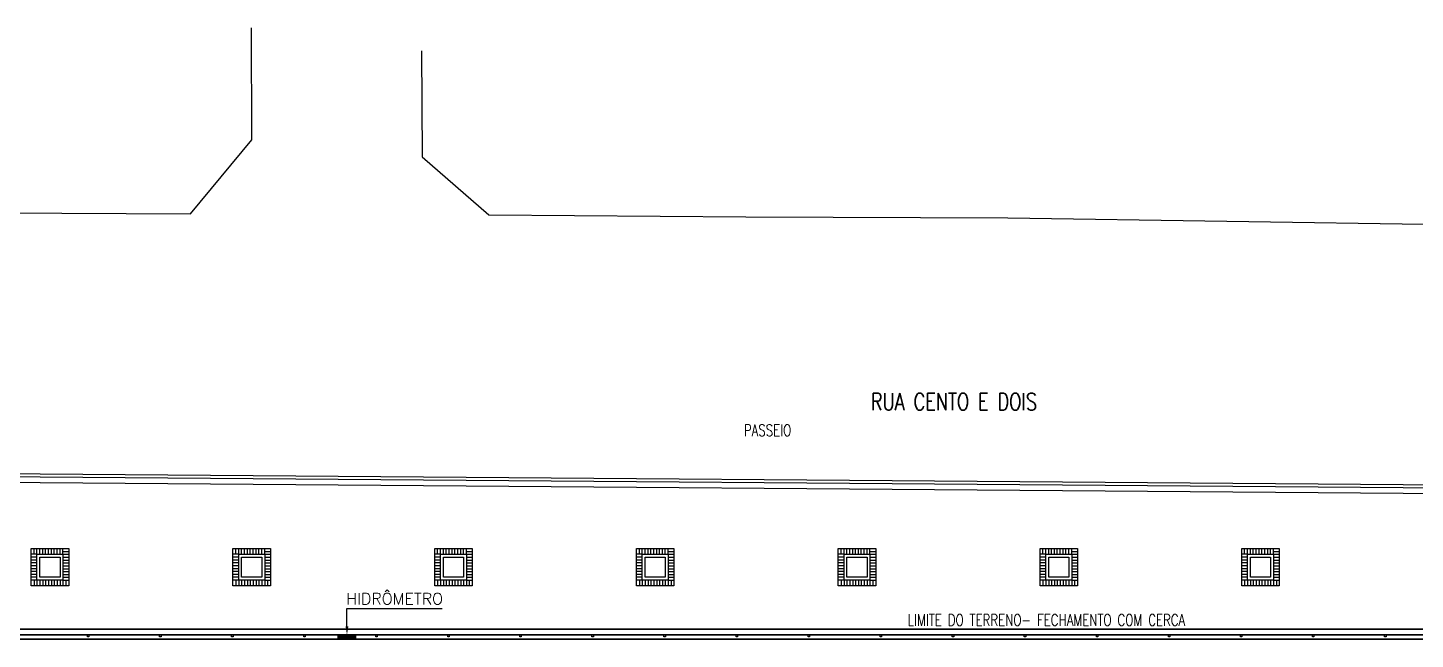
# Model space of a CAD drawing. Header units: inches. Extents: x 542787 to 543192, y 9574025 to 9574373.
# Drawn here: x 543030.59 to 543078.73, y 9574139.4 to 9574160.62 of the extents above; entities that cross this region are included whole.
import ezdxf
from ezdxf.enums import TextEntityAlignment as Align

# ---------------------------------------------------------------- set-up
doc = ezdxf.new("R2010")
doc.units = ezdxf.units.IN
doc.header["$MEASUREMENT"] = 0
doc.linetypes.add('CONTINUO', pattern=[0])
doc.layers.add('I-ARQ', color=8, linetype='Continuous')
doc.layers.add('I-NORMO_ARQ', color=8, linetype='Continuous')
doc.styles.add('ROMANS', font='romans.shx', dxfattribs={"height": 0.025})

# ---------------------------------------------------------------- blocks, each defined once
blk = doc.blocks.new('MARACANAÚ')
at = {"layer": 'I-ARQ'}
for p, q in [((543199.42, 9574190.992), (543199.42, 9574064.273)), ((543199.42, 9574064.19), (543199.42, 9574190.992)), ((543199.62, 9574191.198), (543199.62, 9574064.19)), ((543199.62, 9574191.198), (543199.62, 9574064.19)), ((543199.62, 9574064.19), (543199.62, 9574191.198)), ((543199.77, 9574191.053), (543199.77, 9574064.19)), ((543199.77, 9574064.19), (543199.77, 9574191.053)), ((543193.827, 9574053.553), (543194.429, 9574129.676)), ((543193.926, 9574053.469), (543194.529, 9574129.664)), ((543194.125, 9574053.301), (543194.728, 9574129.64)), ((543199.62, 9574125.474), (543199.62, 9574125.524)), ((543199.62, 9574125.524), (543199.68, 9574125.524)), ((543199.68, 9574125.474), (543199.62, 9574125.474)), ((543199.68, 9574125.524), (543199.68, 9574125.474)), ((543199.62, 9574122.974), (543199.62, 9574123.024)), ((543199.62, 9574123.024), (543199.68, 9574123.024)), ((543199.68, 9574122.974), (543199.62, 9574122.974)), ((543199.68, 9574123.024), (543199.68, 9574122.974)), ((543196.62, 9574120.52), (543196.62, 9574121.82)), ((543196.62, 9574121.82), (543197.92, 9574121.82)), ((543196.82, 9574121.62), (543196.62, 9574121.62)), ((543196.82, 9574121.62), (543196.62, 9574121.62)), ((543196.82, 9574121.52), (543196.62, 9574121.52)), ((543196.72, 9574121.62), (543196.72, 9574121.82)), ((543196.82, 9574121.62), (543196.82, 9574121.82)), ((543196.82, 9574121.62), (543196.82, 9574121.82)), ((543196.82, 9574120.72), (543196.82, 9574121.62)), ((543196.82, 9574121.62), (543197.72, 9574121.62)), ((543196.92, 9574121.62), (543196.92, 9574121.82)), ((543196.92, 9574120.82), (543196.92, 9574121.52)), ((543196.92, 9574121.52), (543197.62, 9574121.52)), ((543197.02, 9574121.62), (543197.02, 9574121.82)), ((543197.12, 9574121.62), (543197.12, 9574121.82)), ((543197.22, 9574121.62), (543197.22, 9574121.82)), ((543197.32, 9574121.62), (543197.32, 9574121.82)), ((543197.42, 9574121.62), (543197.42, 9574121.82)), ((543197.52, 9574121.62), (543197.52, 9574121.82)), ((543197.62, 9574121.62), (543197.62, 9574121.82)), ((543197.62, 9574121.52), (543197.62, 9574120.82)), ((543197.72, 9574121.62), (543197.72, 9574121.82)), ((543197.72, 9574121.62), (543197.72, 9574121.82)), ((543197.72, 9574121.72), (543197.92, 9574121.72)), ((543197.72, 9574121.62), (543197.92, 9574121.62)), ((543197.72, 9574121.62), (543197.92, 9574121.62)), ((543197.72, 9574121.62), (543197.72, 9574120.72)), ((543197.72, 9574121.52), (543197.92, 9574121.52)), ((543197.92, 9574121.82), (543197.92, 9574120.52)), ((543196.82, 9574121.42), (543196.62, 9574121.42)), ((543196.82, 9574121.32), (543196.62, 9574121.32)), ((543196.82, 9574121.22), (543196.62, 9574121.22)), ((543196.82, 9574121.12), (543196.62, 9574121.12)), ((543197.72, 9574121.42), (543197.92, 9574121.42)), ((543197.72, 9574121.32), (543197.92, 9574121.32)), ((543197.72, 9574121.22), (543197.92, 9574121.22)), ((543197.72, 9574121.12), (543197.92, 9574121.12)), ((543196.82, 9574121.02), (543196.62, 9574121.02)), ((543196.82, 9574120.92), (543196.62, 9574120.92)), ((543196.82, 9574120.82), (543196.62, 9574120.82)), ((543196.82, 9574120.72), (543196.62, 9574120.72)), ((543196.82, 9574120.72), (543196.62, 9574120.72)), ((543196.82, 9574120.62), (543196.62, 9574120.62)), ((543196.82, 9574120.72), (543196.82, 9574120.52)), ((543196.82, 9574120.72), (543196.82, 9574120.52)), ((543197.72, 9574120.72), (543196.82, 9574120.72)), ((543197.62, 9574120.82), (543196.92, 9574120.82)), ((543196.92, 9574120.72), (543196.92, 9574120.52)), ((543197.02, 9574120.72), (543197.02, 9574120.52)), ((543197.12, 9574120.72), (543197.12, 9574120.52)), ((543197.22, 9574120.72), (543197.22, 9574120.52)), ((543197.32, 9574120.72), (543197.32, 9574120.52)), ((543197.42, 9574120.72), (543197.42, 9574120.52)), ((543197.52, 9574120.72), (543197.52, 9574120.52)), ((543197.62, 9574120.72), (543197.62, 9574120.52)), ((543197.72, 9574121.02), (543197.92, 9574121.02)), ((543197.72, 9574120.92), (543197.92, 9574120.92)), ((543197.72, 9574120.82), (543197.92, 9574120.82)), ((543197.72, 9574120.72), (543197.92, 9574120.72)), ((543197.72, 9574120.72), (543197.92, 9574120.72)), ((543197.72, 9574120.72), (543197.72, 9574120.52)), ((543197.72, 9574120.72), (543197.72, 9574120.52)), ((543197.72, 9574120.62), (543197.92, 9574120.62)), ((543197.92, 9574120.52), (543196.62, 9574120.52)), ((543199.62, 9574120.474), (543199.62, 9574120.524)), ((543199.62, 9574120.524), (543199.68, 9574120.524)), ((543199.68, 9574120.474), (543199.62, 9574120.474)), ((543199.68, 9574120.524), (543199.68, 9574120.474)), ((543199.62, 9574117.974), (543199.62, 9574118.024)), ((543199.62, 9574118.024), (543199.68, 9574118.024)), ((543199.68, 9574117.974), (543199.62, 9574117.974)), ((543199.68, 9574118.024), (543199.68, 9574117.974)), ((543199.62, 9574115.474), (543199.62, 9574115.524)), ((543199.62, 9574115.524), (543199.68, 9574115.524)), ((543199.68, 9574115.474), (543199.62, 9574115.474)), ((543199.68, 9574115.524), (543199.68, 9574115.474)), ((543196.62, 9574113.52), (543196.62, 9574114.82)), ((543196.62, 9574114.82), (543197.92, 9574114.82)), ((543196.72, 9574114.62), (543196.72, 9574114.82)), ((543196.82, 9574114.62), (543196.82, 9574114.82)), ((543196.82, 9574114.62), (543196.82, 9574114.82)), ((543196.92, 9574114.62), (543196.92, 9574114.82)), ((543197.02, 9574114.62), (543197.02, 9574114.82)), ((543197.12, 9574114.62), (543197.12, 9574114.82)), ((543197.22, 9574114.62), (543197.22, 9574114.82)), ((543197.32, 9574114.62), (543197.32, 9574114.82)), ((543197.42, 9574114.62), (543197.42, 9574114.82)), ((543197.52, 9574114.62), (543197.52, 9574114.82)), ((543197.62, 9574114.62), (543197.62, 9574114.82)), ((543197.72, 9574114.62), (543197.72, 9574114.82)), ((543197.72, 9574114.62), (543197.72, 9574114.82)), ((543197.92, 9574114.82), (543197.92, 9574113.52)), ((543196.82, 9574114.62), (543196.62, 9574114.62)), ((543196.82, 9574114.62), (543196.62, 9574114.62)), ((543196.82, 9574114.52), (543196.62, 9574114.52)), ((543196.82, 9574114.42), (543196.62, 9574114.42)), ((543196.82, 9574114.32), (543196.62, 9574114.32)), ((543196.82, 9574113.72), (543196.82, 9574114.62)), ((543196.82, 9574114.62), (543197.72, 9574114.62)), ((543196.92, 9574113.82), (543196.92, 9574114.52)), ((543196.92, 9574114.52), (543197.62, 9574114.52)), ((543197.62, 9574114.52), (543197.62, 9574113.82)), ((543197.72, 9574114.72), (543197.92, 9574114.72)), ((543197.72, 9574114.62), (543197.92, 9574114.62)), ((543197.72, 9574114.62), (543197.92, 9574114.62)), ((543197.72, 9574114.62), (543197.72, 9574113.72)), ((543197.72, 9574114.52), (543197.92, 9574114.52)), ((543197.72, 9574114.42), (543197.92, 9574114.42)), ((543197.72, 9574114.32), (543197.92, 9574114.32)), ((543196.82, 9574114.22), (543196.62, 9574114.22)), ((543196.82, 9574114.12), (543196.62, 9574114.12)), ((543196.82, 9574114.02), (543196.62, 9574114.02)), ((543196.82, 9574113.92), (543196.62, 9574113.92)), ((543196.82, 9574113.82), (543196.62, 9574113.82)), ((543197.62, 9574113.82), (543196.92, 9574113.82)), ((543197.72, 9574114.22), (543197.92, 9574114.22)), ((543197.72, 9574114.12), (543197.92, 9574114.12)), ((543197.72, 9574114.02), (543197.92, 9574114.02)), ((543197.72, 9574113.92), (543197.92, 9574113.92)), ((543197.72, 9574113.82), (543197.92, 9574113.82)), ((543196.82, 9574113.72), (543196.62, 9574113.72)), ((543196.82, 9574113.72), (543196.62, 9574113.72)), ((543196.82, 9574113.62), (543196.62, 9574113.62)), ((543197.92, 9574113.52), (543196.62, 9574113.52)), ((543196.82, 9574113.72), (543196.82, 9574113.52)), ((543196.82, 9574113.72), (543196.82, 9574113.52)), ((543197.72, 9574113.72), (543196.82, 9574113.72)), ((543196.92, 9574113.72), (543196.92, 9574113.52)), ((543197.02, 9574113.72), (543197.02, 9574113.52)), ((543197.12, 9574113.72), (543197.12, 9574113.52)), ((543197.22, 9574113.72), (543197.22, 9574113.52)), ((543197.32, 9574113.72), (543197.32, 9574113.52)), ((543197.42, 9574113.72), (543197.42, 9574113.52)), ((543197.52, 9574113.72), (543197.52, 9574113.52)), ((543197.62, 9574113.72), (543197.62, 9574113.52)), ((543197.72, 9574113.72), (543197.92, 9574113.72)), ((543197.72, 9574113.72), (543197.92, 9574113.72)), ((543197.72, 9574113.72), (543197.72, 9574113.52)), ((543197.72, 9574113.72), (543197.72, 9574113.52)), ((543197.72, 9574113.62), (543197.92, 9574113.62)), ((543199.62, 9574112.974), (543199.62, 9574113.024)), ((543199.62, 9574113.024), (543199.68, 9574113.024)), ((543199.68, 9574112.974), (543199.62, 9574112.974)), ((543199.68, 9574113.024), (543199.68, 9574112.974)), ((543199.62, 9574110.474), (543199.62, 9574110.524)), ((543199.62, 9574110.524), (543199.68, 9574110.524)), ((543199.68, 9574110.474), (543199.62, 9574110.474)), ((543199.68, 9574110.524), (543199.68, 9574110.474)), ((543196.62, 9574106.52), (543196.62, 9574107.82)), ((543196.62, 9574107.82), (543197.92, 9574107.82)), ((543196.82, 9574107.62), (543196.62, 9574107.62)), ((543196.82, 9574107.62), (543196.62, 9574107.62)), ((543196.72, 9574107.62), (543196.72, 9574107.82)), ((543196.82, 9574107.62), (543196.82, 9574107.82)), ((543196.82, 9574107.62), (543196.82, 9574107.82)), ((543196.82, 9574106.72), (543196.82, 9574107.62)), ((543196.82, 9574107.62), (543197.72, 9574107.62)), ((543196.92, 9574107.62), (543196.92, 9574107.82)), ((543197.02, 9574107.62), (543197.02, 9574107.82)), ((543197.12, 9574107.62), (543197.12, 9574107.82)), ((543197.22, 9574107.62), (543197.22, 9574107.82)), ((543197.32, 9574107.62), (543197.32, 9574107.82)), ((543197.42, 9574107.62), (543197.42, 9574107.82)), ((543197.52, 9574107.62), (543197.52, 9574107.82)), ((543197.62, 9574107.62), (543197.62, 9574107.82)), ((543197.72, 9574107.62), (543197.72, 9574107.82)), ((543197.72, 9574107.62), (543197.72, 9574107.82)), ((543197.72, 9574107.72), (543197.92, 9574107.72)), ((543197.72, 9574107.62), (543197.92, 9574107.62)), ((543197.72, 9574107.62), (543197.92, 9574107.62)), ((543197.72, 9574107.62), (543197.72, 9574106.72)), ((543197.92, 9574107.82), (543197.92, 9574106.52)), ((543199.62, 9574107.974), (543199.62, 9574108.024)), ((543199.62, 9574108.024), (543199.68, 9574108.024)), ((543199.68, 9574107.974), (543199.62, 9574107.974)), ((543199.68, 9574108.024), (543199.68, 9574107.974)), ((543196.82, 9574107.52), (543196.62, 9574107.52)), ((543196.82, 9574107.42), (543196.62, 9574107.42)), ((543196.82, 9574107.32), (543196.62, 9574107.32)), ((543196.82, 9574107.22), (543196.62, 9574107.22)), ((543196.82, 9574107.12), (543196.62, 9574107.12)), ((543196.92, 9574106.82), (543196.92, 9574107.52)), ((543196.92, 9574107.52), (543197.62, 9574107.52)), ((543197.62, 9574107.52), (543197.62, 9574106.82)), ((543197.72, 9574107.52), (543197.92, 9574107.52)), ((543197.72, 9574107.42), (543197.92, 9574107.42)), ((543197.72, 9574107.32), (543197.92, 9574107.32)), ((543197.72, 9574107.22), (543197.92, 9574107.22)), ((543197.72, 9574107.12), (543197.92, 9574107.12)), ((543196.82, 9574107.02), (543196.62, 9574107.02)), ((543196.82, 9574106.92), (543196.62, 9574106.92)), ((543196.82, 9574106.82), (543196.62, 9574106.82)), ((543196.82, 9574106.72), (543196.62, 9574106.72)), ((543196.82, 9574106.72), (543196.62, 9574106.72)), ((543196.82, 9574106.62), (543196.62, 9574106.62)), ((543196.82, 9574106.72), (543196.82, 9574106.52)), ((543196.82, 9574106.72), (543196.82, 9574106.52)), ((543197.72, 9574106.72), (543196.82, 9574106.72)), ((543197.62, 9574106.82), (543196.92, 9574106.82)), ((543196.92, 9574106.72), (543196.92, 9574106.52)), ((543197.02, 9574106.72), (543197.02, 9574106.52)), ((543197.12, 9574106.72), (543197.12, 9574106.52)), ((543197.22, 9574106.72), (543197.22, 9574106.52)), ((543197.32, 9574106.72), (543197.32, 9574106.52)), ((543197.42, 9574106.72), (543197.42, 9574106.52)), ((543197.52, 9574106.72), (543197.52, 9574106.52)), ((543197.62, 9574106.72), (543197.62, 9574106.52)), ((543197.72, 9574107.02), (543197.92, 9574107.02)), ((543197.72, 9574106.92), (543197.92, 9574106.92)), ((543197.72, 9574106.82), (543197.92, 9574106.82)), ((543197.72, 9574106.72), (543197.92, 9574106.72)), ((543197.72, 9574106.72), (543197.92, 9574106.72)), ((543197.72, 9574106.72), (543197.72, 9574106.52)), ((543197.72, 9574106.72), (543197.72, 9574106.52)), ((543197.72, 9574106.62), (543197.92, 9574106.62)), ((543197.92, 9574106.52), (543196.62, 9574106.52)), ((543199.62, 9574105.474), (543199.62, 9574105.524)), ((543199.62, 9574105.524), (543199.68, 9574105.524)), ((543199.68, 9574105.474), (543199.62, 9574105.474)), ((543199.68, 9574105.524), (543199.68, 9574105.474)), ((543199.62, 9574102.974), (543199.62, 9574103.024)), ((543199.62, 9574103.024), (543199.68, 9574103.024)), ((543199.68, 9574102.974), (543199.62, 9574102.974)), ((543199.68, 9574103.024), (543199.68, 9574102.974)), ((543196.62, 9574099.52), (543196.62, 9574100.82)), ((543196.62, 9574100.82), (543197.92, 9574100.82)), ((543196.72, 9574100.62), (543196.72, 9574100.82)), ((543196.82, 9574100.62), (543196.82, 9574100.82)), ((543196.82, 9574100.62), (543196.82, 9574100.82)), ((543196.92, 9574100.62), (543196.92, 9574100.82)), ((543197.02, 9574100.62), (543197.02, 9574100.82)), ((543197.12, 9574100.62), (543197.12, 9574100.82)), ((543197.22, 9574100.62), (543197.22, 9574100.82)), ((543197.32, 9574100.62), (543197.32, 9574100.82)), ((543197.42, 9574100.62), (543197.42, 9574100.82)), ((543197.52, 9574100.62), (543197.52, 9574100.82)), ((543197.62, 9574100.62), (543197.62, 9574100.82)), ((543197.72, 9574100.62), (543197.72, 9574100.82)), ((543197.72, 9574100.62), (543197.72, 9574100.82)), ((543197.92, 9574100.82), (543197.92, 9574099.52)), ((543196.82, 9574100.62), (543196.62, 9574100.62)), ((543196.82, 9574100.62), (543196.62, 9574100.62)), ((543196.82, 9574100.52), (543196.62, 9574100.52)), ((543196.82, 9574100.42), (543196.62, 9574100.42)), ((543196.82, 9574099.72), (543196.82, 9574100.62)), ((543196.82, 9574100.62), (543197.72, 9574100.62)), ((543196.92, 9574099.82), (543196.92, 9574100.52)), ((543196.92, 9574100.52), (543197.62, 9574100.52)), ((543197.62, 9574100.52), (543197.62, 9574099.82)), ((543197.72, 9574100.72), (543197.92, 9574100.72)), ((543197.72, 9574100.62), (543197.92, 9574100.62)), ((543197.72, 9574100.62), (543197.92, 9574100.62)), ((543197.72, 9574100.62), (543197.72, 9574099.72)), ((543197.72, 9574100.52), (543197.92, 9574100.52)), ((543197.72, 9574100.42), (543197.92, 9574100.42)), ((543199.62, 9574100.474), (543199.62, 9574100.524)), ((543199.62, 9574100.524), (543199.68, 9574100.524)), ((543199.68, 9574100.474), (543199.62, 9574100.474)), ((543199.68, 9574100.524), (543199.68, 9574100.474)), ((543196.82, 9574100.32), (543196.62, 9574100.32)), ((543196.82, 9574100.22), (543196.62, 9574100.22)), ((543196.82, 9574100.12), (543196.62, 9574100.12)), ((543196.82, 9574100.02), (543196.62, 9574100.02)), ((543196.82, 9574099.92), (543196.62, 9574099.92)), ((543197.72, 9574100.32), (543197.92, 9574100.32)), ((543197.72, 9574100.22), (543197.92, 9574100.22)), ((543197.72, 9574100.12), (543197.92, 9574100.12)), ((543197.72, 9574100.02), (543197.92, 9574100.02)), ((543197.72, 9574099.92), (543197.92, 9574099.92)), ((543196.82, 9574099.82), (543196.62, 9574099.82)), ((543196.82, 9574099.72), (543196.62, 9574099.72)), ((543196.82, 9574099.72), (543196.62, 9574099.72)), ((543196.82, 9574099.62), (543196.62, 9574099.62)), ((543197.92, 9574099.52), (543196.62, 9574099.52)), ((543196.82, 9574099.72), (543196.82, 9574099.52)), ((543196.82, 9574099.72), (543196.82, 9574099.52)), ((543197.72, 9574099.72), (543196.82, 9574099.72)), ((543197.62, 9574099.82), (543196.92, 9574099.82)), ((543196.92, 9574099.72), (543196.92, 9574099.52)), ((543197.02, 9574099.72), (543197.02, 9574099.52)), ((543197.12, 9574099.72), (543197.12, 9574099.52)), ((543197.22, 9574099.72), (543197.22, 9574099.52)), ((543197.32, 9574099.72), (543197.32, 9574099.52)), ((543197.42, 9574099.72), (543197.42, 9574099.52)), ((543197.52, 9574099.72), (543197.52, 9574099.52)), ((543197.62, 9574099.72), (543197.62, 9574099.52)), ((543197.72, 9574099.82), (543197.92, 9574099.82)), ((543197.72, 9574099.72), (543197.92, 9574099.72)), ((543197.72, 9574099.72), (543197.92, 9574099.72)), ((543197.72, 9574099.72), (543197.72, 9574099.52)), ((543197.72, 9574099.72), (543197.72, 9574099.52)), ((543197.72, 9574099.62), (543197.92, 9574099.62)), ((543199.62, 9574097.974), (543199.62, 9574098.024)), ((543199.62, 9574098.024), (543199.68, 9574098.024)), ((543199.68, 9574097.974), (543199.62, 9574097.974)), ((543199.68, 9574098.024), (543199.68, 9574097.974)), ((543199.62, 9574095.474), (543199.62, 9574095.524)), ((543199.62, 9574095.524), (543199.68, 9574095.524)), ((543199.68, 9574095.524), (543199.68, 9574095.474)), ((543199.68, 9574095.474), (543199.62, 9574095.474)), ((543196.62, 9574092.52), (543196.62, 9574093.82)), ((543196.62, 9574093.82), (543197.92, 9574093.82)), ((543196.82, 9574093.62), (543196.62, 9574093.62)), ((543196.82, 9574093.62), (543196.62, 9574093.62)), ((543196.72, 9574093.62), (543196.72, 9574093.82)), ((543196.82, 9574093.62), (543196.82, 9574093.82)), ((543196.82, 9574093.62), (543196.82, 9574093.82)), ((543196.82, 9574092.72), (543196.82, 9574093.62)), ((543196.82, 9574093.62), (543197.72, 9574093.62)), ((543196.92, 9574093.62), (543196.92, 9574093.82)), ((543197.02, 9574093.62), (543197.02, 9574093.82)), ((543197.12, 9574093.62), (543197.12, 9574093.82)), ((543197.22, 9574093.62), (543197.22, 9574093.82)), ((543197.32, 9574093.62), (543197.32, 9574093.82)), ((543197.42, 9574093.62), (543197.42, 9574093.82)), ((543197.52, 9574093.62), (543197.52, 9574093.82)), ((543197.62, 9574093.62), (543197.62, 9574093.82)), ((543197.72, 9574093.62), (543197.72, 9574093.82)), ((543197.72, 9574093.62), (543197.72, 9574093.82)), ((543197.72, 9574093.72), (543197.92, 9574093.72)), ((543197.72, 9574093.62), (543197.92, 9574093.62)), ((543197.72, 9574093.62), (543197.92, 9574093.62)), ((543197.72, 9574093.62), (543197.72, 9574092.72)), ((543197.92, 9574093.82), (543197.92, 9574092.52)), ((543196.82, 9574093.52), (543196.62, 9574093.52)), ((543196.82, 9574093.42), (543196.62, 9574093.42)), ((543196.82, 9574093.32), (543196.62, 9574093.32)), ((543196.82, 9574093.22), (543196.62, 9574093.22)), ((543196.82, 9574093.12), (543196.62, 9574093.12)), ((543196.92, 9574092.82), (543196.92, 9574093.52)), ((543196.92, 9574093.52), (543197.62, 9574093.52)), ((543197.62, 9574093.52), (543197.62, 9574092.82)), ((543197.72, 9574093.52), (543197.92, 9574093.52)), ((543197.72, 9574093.42), (543197.92, 9574093.42)), ((543197.72, 9574093.32), (543197.92, 9574093.32)), ((543197.72, 9574093.22), (543197.92, 9574093.22)), ((543197.72, 9574093.12), (543197.92, 9574093.12)), ((543196.82, 9574093.02), (543196.62, 9574093.02)), ((543196.82, 9574092.92), (543196.62, 9574092.92)), ((543196.82, 9574092.82), (543196.62, 9574092.82)), ((543196.82, 9574092.72), (543196.62, 9574092.72)), ((543196.82, 9574092.72), (543196.62, 9574092.72)), ((543196.82, 9574092.72), (543196.82, 9574092.52)), ((543196.82, 9574092.72), (543196.82, 9574092.52)), ((543197.72, 9574092.72), (543196.82, 9574092.72)), ((543197.62, 9574092.82), (543196.92, 9574092.82)), ((543196.92, 9574092.72), (543196.92, 9574092.52)), ((543197.02, 9574092.72), (543197.02, 9574092.52)), ((543197.12, 9574092.72), (543197.12, 9574092.52)), ((543197.22, 9574092.72), (543197.22, 9574092.52)), ((543197.32, 9574092.72), (543197.32, 9574092.52)), ((543197.42, 9574092.72), (543197.42, 9574092.52)), ((543197.52, 9574092.72), (543197.52, 9574092.52)), ((543197.62, 9574092.72), (543197.62, 9574092.52)), ((543197.72, 9574093.02), (543197.92, 9574093.02)), ((543197.72, 9574092.92), (543197.92, 9574092.92)), ((543197.72, 9574092.82), (543197.92, 9574092.82)), ((543197.72, 9574092.72), (543197.92, 9574092.72)), ((543197.72, 9574092.72), (543197.92, 9574092.72)), ((543197.72, 9574092.72), (543197.72, 9574092.52)), ((543197.72, 9574092.72), (543197.72, 9574092.52)), ((543198.705, 9574089.475), (543198.705, 9574092.776)), ((543199.62, 9574092.974), (543199.62, 9574093.024)), ((543199.62, 9574093.024), (543199.68, 9574093.024)), ((543199.68, 9574092.974), (543199.62, 9574092.974)), ((543199.68, 9574093.024), (543199.68, 9574092.974)), ((543196.82, 9574092.62), (543196.62, 9574092.62)), ((543197.92, 9574092.52), (543196.62, 9574092.52)), ((543197.72, 9574092.62), (543197.92, 9574092.62)), ((543199.62, 9574090.474), (543199.62, 9574090.524)), ((543199.62, 9574090.524), (543199.68, 9574090.524)), ((543199.68, 9574090.474), (543199.62, 9574090.474)), ((543199.68, 9574090.524), (543199.68, 9574090.474)), ((543199.62, 9574089.775), (543199.77, 9574089.775)), ((543199.62, 9574089.175), (543199.62, 9574089.775)), ((543199.62, 9574089.769), (543199.626, 9574089.775)), ((543199.62, 9574089.74), (543199.654, 9574089.775)), ((543199.62, 9574089.712), (543199.682, 9574089.775)), ((543199.62, 9574089.684), (543199.711, 9574089.775)), ((543199.62, 9574089.655), (543199.739, 9574089.775)), ((543199.62, 9574089.627), (543199.767, 9574089.775)), ((543199.62, 9574089.599), (543199.77, 9574089.749)), ((543199.77, 9574089.775), (543199.77, 9574089.175)), ((543199.32, 9574089.475), (543198.705, 9574089.475)), ((543199.62, 9574089.571), (543199.77, 9574089.721)), ((543199.62, 9574089.542), (543199.77, 9574089.692)), ((543199.62, 9574089.514), (543199.77, 9574089.664)), ((543199.62, 9574089.486), (543199.77, 9574089.636)), ((543199.62, 9574089.457), (543199.77, 9574089.607)), ((543199.62, 9574089.429), (543199.77, 9574089.579)), ((543199.62, 9574089.401), (543199.77, 9574089.551)), ((543199.62, 9574089.373), (543199.77, 9574089.523)), ((543199.62, 9574089.344), (543199.77, 9574089.494)), ((543199.62, 9574089.316), (543199.77, 9574089.466)), ((543199.62, 9574089.288), (543199.77, 9574089.438)), ((543199.62, 9574089.259), (543199.77, 9574089.409)), ((543199.62, 9574089.231), (543199.77, 9574089.381)), ((543199.62, 9574089.203), (543199.77, 9574089.353)), ((543199.62, 9574089.175), (543199.77, 9574089.325)), ((543199.648, 9574089.175), (543199.77, 9574089.296)), ((543199.676, 9574089.175), (543199.77, 9574089.268)), ((543199.77, 9574089.175), (543199.62, 9574089.175)), ((543199.705, 9574089.175), (543199.77, 9574089.24)), ((543199.733, 9574089.175), (543199.77, 9574089.211)), ((543199.761, 9574089.175), (543199.77, 9574089.183)), ((543199.62, 9574087.974), (543199.62, 9574088.024)), ((543199.62, 9574088.024), (543199.68, 9574088.024)), ((543199.68, 9574087.974), (543199.62, 9574087.974)), ((543199.68, 9574088.024), (543199.68, 9574087.974)), ((543196.62, 9574085.52), (543196.62, 9574086.82)), ((543196.62, 9574086.82), (543197.92, 9574086.82)), ((543196.82, 9574086.62), (543196.62, 9574086.62)), ((543196.82, 9574086.62), (543196.62, 9574086.62)), ((543196.82, 9574086.52), (543196.62, 9574086.52)), ((543196.82, 9574086.42), (543196.62, 9574086.42)), ((543196.72, 9574086.62), (543196.72, 9574086.82)), ((543196.82, 9574086.62), (543196.82, 9574086.82)), ((543196.82, 9574086.62), (543196.82, 9574086.82)), ((543196.82, 9574085.72), (543196.82, 9574086.62)), ((543196.82, 9574086.62), (543197.72, 9574086.62)), ((543196.92, 9574086.62), (543196.92, 9574086.82)), ((543196.92, 9574085.82), (543196.92, 9574086.52)), ((543196.92, 9574086.52), (543197.62, 9574086.52)), ((543197.02, 9574086.62), (543197.02, 9574086.82)), ((543197.12, 9574086.62), (543197.12, 9574086.82)), ((543197.22, 9574086.62), (543197.22, 9574086.82)), ((543197.32, 9574086.62), (543197.32, 9574086.82)), ((543197.42, 9574086.62), (543197.42, 9574086.82)), ((543197.52, 9574086.62), (543197.52, 9574086.82)), ((543197.62, 9574086.62), (543197.62, 9574086.82)), ((543197.62, 9574086.52), (543197.62, 9574085.82)), ((543197.72, 9574086.62), (543197.72, 9574086.82)), ((543197.72, 9574086.62), (543197.72, 9574086.82)), ((543197.72, 9574086.72), (543197.92, 9574086.72)), ((543197.72, 9574086.62), (543197.92, 9574086.62)), ((543197.72, 9574086.62), (543197.92, 9574086.62)), ((543197.72, 9574086.62), (543197.72, 9574085.72)), ((543197.72, 9574086.52), (543197.92, 9574086.52)), ((543197.72, 9574086.42), (543197.92, 9574086.42)), ((543197.92, 9574086.82), (543197.92, 9574085.52)), ((543196.82, 9574086.32), (543196.62, 9574086.32)), ((543196.82, 9574086.22), (543196.62, 9574086.22)), ((543196.82, 9574086.12), (543196.62, 9574086.12)), ((543196.82, 9574086.02), (543196.62, 9574086.02)), ((543196.82, 9574085.92), (543196.62, 9574085.92)), ((543197.72, 9574086.32), (543197.92, 9574086.32)), ((543197.72, 9574086.22), (543197.92, 9574086.22)), ((543197.72, 9574086.12), (543197.92, 9574086.12)), ((543197.72, 9574086.02), (543197.92, 9574086.02)), ((543197.72, 9574085.92), (543197.92, 9574085.92)), ((543196.82, 9574085.82), (543196.62, 9574085.82)), ((543196.82, 9574085.72), (543196.62, 9574085.72)), ((543196.82, 9574085.72), (543196.62, 9574085.72)), ((543196.82, 9574085.62), (543196.62, 9574085.62)), ((543197.92, 9574085.52), (543196.62, 9574085.52)), ((543196.82, 9574085.72), (543196.82, 9574085.52)), ((543196.82, 9574085.72), (543196.82, 9574085.52)), ((543197.72, 9574085.72), (543196.82, 9574085.72)), ((543197.62, 9574085.82), (543196.92, 9574085.82)), ((543196.92, 9574085.72), (543196.92, 9574085.52)), ((543197.02, 9574085.72), (543197.02, 9574085.52)), ((543197.12, 9574085.72), (543197.12, 9574085.52)), ((543197.22, 9574085.72), (543197.22, 9574085.52)), ((543197.32, 9574085.72), (543197.32, 9574085.52)), ((543197.42, 9574085.72), (543197.42, 9574085.52)), ((543197.52, 9574085.72), (543197.52, 9574085.52)), ((543197.62, 9574085.72), (543197.62, 9574085.52)), ((543197.72, 9574085.82), (543197.92, 9574085.82)), ((543197.72, 9574085.72), (543197.92, 9574085.72)), ((543197.72, 9574085.72), (543197.92, 9574085.72)), ((543197.72, 9574085.72), (543197.72, 9574085.52)), ((543197.72, 9574085.72), (543197.72, 9574085.52)), ((543197.72, 9574085.62), (543197.92, 9574085.62)), ((543199.62, 9574085.474), (543199.62, 9574085.524)), ((543199.62, 9574085.524), (543199.68, 9574085.524)), ((543199.68, 9574085.474), (543199.62, 9574085.474)), ((543199.68, 9574085.524), (543199.68, 9574085.474)), ((543199.62, 9574082.974), (543199.62, 9574083.024)), ((543199.62, 9574083.024), (543199.68, 9574083.024)), ((543199.68, 9574083.024), (543199.68, 9574082.974)), ((543199.68, 9574082.974), (543199.62, 9574082.974)), ((543199.62, 9574080.474), (543199.62, 9574080.524)), ((543199.62, 9574080.524), (543199.68, 9574080.524)), ((543199.68, 9574080.474), (543199.62, 9574080.474)), ((543199.68, 9574080.524), (543199.68, 9574080.474)), ((543196.62, 9574078.52), (543196.62, 9574079.82)), ((543196.62, 9574079.82), (543197.92, 9574079.82)), ((543196.72, 9574079.62), (543196.72, 9574079.82)), ((543196.82, 9574079.62), (543196.82, 9574079.82)), ((543196.82, 9574079.62), (543196.82, 9574079.82)), ((543196.92, 9574079.62), (543196.92, 9574079.82)), ((543197.02, 9574079.62), (543197.02, 9574079.82)), ((543197.12, 9574079.62), (543197.12, 9574079.82)), ((543197.22, 9574079.62), (543197.22, 9574079.82)), ((543197.32, 9574079.62), (543197.32, 9574079.82)), ((543197.42, 9574079.62), (543197.42, 9574079.82)), ((543197.52, 9574079.62), (543197.52, 9574079.82)), ((543197.62, 9574079.62), (543197.62, 9574079.82)), ((543197.72, 9574079.62), (543197.72, 9574079.82)), ((543197.72, 9574079.62), (543197.72, 9574079.82)), ((543197.72, 9574079.72), (543197.92, 9574079.72)), ((543197.92, 9574079.82), (543197.92, 9574078.52)), ((543196.82, 9574079.62), (543196.62, 9574079.62)), ((543196.82, 9574079.62), (543196.62, 9574079.62)), ((543196.82, 9574079.52), (543196.62, 9574079.52)), ((543196.82, 9574079.42), (543196.62, 9574079.42)), ((543196.82, 9574079.32), (543196.62, 9574079.32)), ((543196.82, 9574079.22), (543196.62, 9574079.22)), ((543196.82, 9574078.72), (543196.82, 9574079.62)), ((543196.82, 9574079.62), (543197.72, 9574079.62)), ((543196.92, 9574078.82), (543196.92, 9574079.52)), ((543196.92, 9574079.52), (543197.62, 9574079.52)), ((543197.62, 9574079.52), (543197.62, 9574078.82)), ((543197.72, 9574079.62), (543197.92, 9574079.62)), ((543197.72, 9574079.62), (543197.92, 9574079.62)), ((543197.72, 9574079.62), (543197.72, 9574078.72)), ((543197.72, 9574079.52), (543197.92, 9574079.52)), ((543197.72, 9574079.42), (543197.92, 9574079.42)), ((543197.72, 9574079.32), (543197.92, 9574079.32)), ((543197.72, 9574079.22), (543197.92, 9574079.22)), ((543196.82, 9574079.12), (543196.62, 9574079.12)), ((543196.82, 9574079.02), (543196.62, 9574079.02)), ((543196.82, 9574078.92), (543196.62, 9574078.92)), ((543196.82, 9574078.82), (543196.62, 9574078.82)), ((543196.82, 9574078.72), (543196.62, 9574078.72)), ((543196.82, 9574078.72), (543196.62, 9574078.72)), ((543196.82, 9574078.72), (543196.82, 9574078.52)), ((543196.82, 9574078.72), (543196.82, 9574078.52)), ((543197.72, 9574078.72), (543196.82, 9574078.72)), ((543197.62, 9574078.82), (543196.92, 9574078.82)), ((543196.92, 9574078.72), (543196.92, 9574078.52)), ((543197.02, 9574078.72), (543197.02, 9574078.52)), ((543197.12, 9574078.72), (543197.12, 9574078.52)), ((543197.22, 9574078.72), (543197.22, 9574078.52)), ((543197.32, 9574078.72), (543197.32, 9574078.52)), ((543197.42, 9574078.72), (543197.42, 9574078.52)), ((543197.52, 9574078.72), (543197.52, 9574078.52)), ((543197.62, 9574078.72), (543197.62, 9574078.52)), ((543197.72, 9574079.12), (543197.92, 9574079.12)), ((543197.72, 9574079.02), (543197.92, 9574079.02)), ((543197.72, 9574078.92), (543197.92, 9574078.92)), ((543197.72, 9574078.82), (543197.92, 9574078.82)), ((543197.72, 9574078.72), (543197.92, 9574078.72)), ((543197.72, 9574078.72), (543197.92, 9574078.72)), ((543197.72, 9574078.72), (543197.72, 9574078.52)), ((543197.72, 9574078.72), (543197.72, 9574078.52)), ((543196.82, 9574078.62), (543196.62, 9574078.62)), ((543197.92, 9574078.52), (543196.62, 9574078.52)), ((543197.72, 9574078.62), (543197.92, 9574078.62))]:
    blk.add_line(p, q, dxfattribs=at)
at = {"layer": 'I-ARQ', "linetype": 'CONTINUO'}
for p, q in [((543185.144, 9574112.399), (543185.397, 9574129.234)), ((543185.108, 9574103.31), (543185.144, 9574112.399)), ((543185.033, 9574094.392), (543185.108, 9574103.31)), ((543183.02, 9574092.078), (543185.033, 9574094.392)), ((543179.341, 9574092.057), (543183.02, 9574092.078)), ((543182.435, 9574086.178), (543178.545, 9574086.157)), ((543185.009, 9574084.044), (543182.435, 9574086.178)), ((543184.894, 9574066.559), (543185.009, 9574084.044))]:
    blk.add_line(p, q, dxfattribs=at)
at = {"layer": 'I-ARQ'}
blk.add_solid([(543199.32, 9574089.525), (543199.62, 9574089.475), (543199.32, 9574089.425)], dxfattribs=at)
at = {"layer": 'I-NORMO_ARQ', "style": 'ROMANS', "width": 0.75}
for s, p in [('LIMITE DO TERRENO- FECHAMENTO COM CERCA', (543199.101, 9574113.745)), ('PASSEIO', (543192.516, 9574104.068))]:
    blk.add_text(s, height=0.4, rotation=90, dxfattribs=at).set_placement(p, align=Align.MIDDLE_CENTER)
blk.add_text('RUA CENTO E DOIS', height=0.6, rotation=90, dxfattribs=at).set_placement((543191.823, 9574107.649, -836))
at = {"layer": 'I-NORMO_ARQ', "insert": (543198.164, 9574091.128), "char_height": 0.4, "width": 9.76543, "attachment_point": 2, "rotation": 90, "style": 'ROMANS'}
blk.add_mtext('HIDRÔMETRO ', dxfattribs=at)

msp = doc.modelspace()

# ---------------------------------------------------------------- block references
at = {"layer": 'I-ARQ', "rotation": 270}
msp.add_blockref('MARACANAÚ', (-9031047.807, 10117339.169), dxfattribs=at)

doc.saveas('drawing.dxf')
